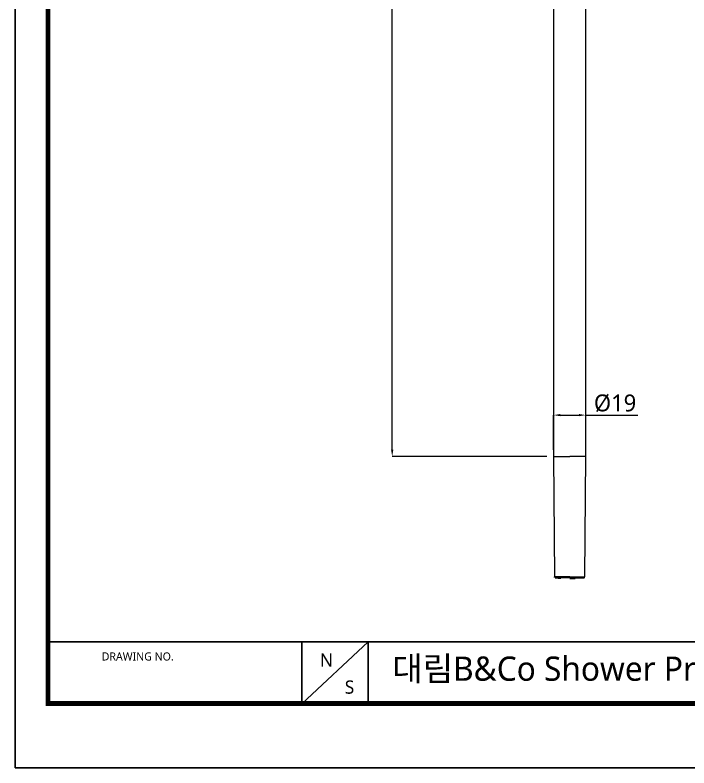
# Model space of a CAD drawing. Extents: x 16296660632 to 16296675328, y -37409619871 to -37409617329.
# Drawn here: x 16296674108.9 to 16296674508.4, y -37409618222.4 to -37409617775.9 of the extents above; entities that cross this region are included whole.
import ezdxf

# ---------------------------------------------------------------- set-up
doc = ezdxf.new("R2010")
doc.units = 0
doc.header["$LTSCALE"] = 10
doc.header["$MEASUREMENT"] = 0
doc.header["$PDMODE"] = 3
doc.header["$PDSIZE"] = -10
doc.layers.get('0').update_dxf_attribs({"linetype": 'CONTINUOUS'})
doc.layers.get('DEFPOINTS').update_dxf_attribs({"linetype": 'CONTINUOUS'})
doc.layers.add('1', color=7, linetype='CONTINUOUS', true_color=0xffffff)
doc.layers.add('尺寸线层', color=3, linetype='CONTINUOUS', lineweight=18, true_color=0x00ff00)
doc.styles.add('Daelim Dimension', font='')
doc.styles.get('Daelim Dimension').set_extended_font_data('NanumGothic')
doc.dimstyles.new('DEFAULT', dxfattribs={"dimscale": 2, "dimtxt": 2, "dimasz": 2, "dimexe": 0, "dimexo": 2, "dimgap": 1, "dimtad": 1, "dimdec": 1, "dimzin": 9, "dimdsep": 46, "dimtxsty": 'Daelim Dimension', "dimcen": 0.5, "dimclrd": 252, "dimclre": 252, "dimclrt": 3, "dimadec": 1, "dimazin": 0, "dimtfac": 1, "dimtdec": 1, "dimtix": 1, "dimtmove": 0, "dimatfit": 3, "dimfxl": 1, "dimtolj": 1, "dimtzin": 1, "dimlwd": 9, "dimlwe": 9, "dimarcsym": 0})

# ---------------------------------------------------------------- blocks, each defined once
blk = doc.blocks.new('*D60')
at = {"layer": 'DEFPOINTS', "color": 0, "transparency": 16777216}
for p in [(16296674332.46253, -37409617437.735573), (16296674428.18009, -37409617437.735573), (16296674428.08009, -37409618037.735573)]:
    blk.add_point(p, dxfattribs=at)
at = {"layer": '尺寸线层', "color": 5, "lineweight": 9, "transparency": 16777216}
for p, q in [((16296674424.18009, -37409617437.735573), (16296674332.46253, -37409617437.735573)), ((16296674332.46253, -37409618033.735573), (16296674332.46253, -37409617441.735573)), ((16296674424.08009, -37409618037.735573), (16296674332.46253, -37409618037.735573))]:
    blk.add_line(p, q, dxfattribs=at)
at = {"layer": '尺寸线层', "color": 5, "transparency": 16777216}
for points in [[(16296674331.79586, -37409617441.735573), (16296674333.12919, -37409617441.735573), (16296674332.46253, -37409617437.735573)], [(16296674331.79586, -37409618033.735573), (16296674333.12919, -37409618033.735573), (16296674332.46253, -37409618037.735573)]]:
    blk.add_solid(points, dxfattribs=at)
at = {"layer": '尺寸线层', "color": 7, "transparency": 16777216, "insert": (16296674325.46253, -37409617737.735573), "char_height": 10, "attachment_point": 5, "rotation": 90, "style": 'Daelim Dimension'}
blk.add_mtext('\\A1;600', dxfattribs=at)
blk = doc.blocks.new('*D61')
at = {"layer": 'DEFPOINTS', "color": 0, "transparency": 16777216}
for p in [(16296674447.18009, -37409618013.144417), (16296674428.18009, -37409618037.735573), (16296674447.18009, -37409618037.735573)]:
    blk.add_point(p, dxfattribs=at)
at = {"layer": '尺寸线层', "color": 5, "lineweight": 9, "transparency": 16777216}
for p, q in [((16296674428.18009, -37409618033.735573), (16296674428.18009, -37409618013.144417)), ((16296674432.18009, -37409618013.144417), (16296674443.18009, -37409618013.144417)), ((16296674447.18009, -37409618033.735573), (16296674447.18009, -37409618013.144417)), ((16296674447.18009, -37409618013.144417), (16296674478.037239, -37409618013.144417))]:
    blk.add_line(p, q, dxfattribs=at)
at = {"layer": '尺寸线层', "color": 5, "transparency": 16777216}
for points in [[(16296674432.18009, -37409618012.477753), (16296674432.18009, -37409618013.811081), (16296674428.18009, -37409618013.144417)], [(16296674443.18009, -37409618012.477753), (16296674443.18009, -37409618013.811081), (16296674447.18009, -37409618013.144417)]]:
    blk.add_solid(points, dxfattribs=at)
at = {"layer": '尺寸线层', "color": 7, "transparency": 16777216, "insert": (16296674464.608669, -37409618006.144417), "char_height": 10, "attachment_point": 5, "style": 'Daelim Dimension'}
blk.add_mtext('\\A1;%%C19', dxfattribs=at)

msp = doc.modelspace()

# ---------------------------------------------------------------- linework, layer by layer
at = {"color": 5}
msp.add_line((16296674128.47827, -37409618147.570061), (16296675109.75687, -37409618147.570061), dxfattribs=at)
at = {"color": 5, "ltscale": 40}
for p, q in [((16296674278.89477, -37409618147.570061), (16296674278.89477, -37409618184.291862)), ((16296674278.89477, -37409618147.570061), (16296674278.89477, -37409618184.291862)), ((16296674318.196199, -37409618147.570061), (16296674278.89477, -37409618184.291862)), ((16296674318.196199, -37409618147.570061), (16296674278.89477, -37409618184.291862)), ((16296674318.196199, -37409618147.570061), (16296674318.196199, -37409618184.291862)), ((16296674318.196199, -37409618147.570061), (16296674318.196199, -37409618184.291862))]:
    msp.add_line(p, q, dxfattribs=at)
at = {"ltscale": 0.5}
msp.add_lwpolyline([(16296674108.881821, -37409618222.388077), (16296675327.55382, -37409618222.388077), (16296675327.55382, -37409617329.444069), (16296674108.881821, -37409617329.444069)], close=True, dxfattribs=at)
at = {"color": 5, "linetype": 'ByBlock', "lineweight": 200, "const_width": 2.808}
msp.add_lwpolyline([(16296674128.47827, -37409618184.153008), (16296675307.83827, -37409618184.153008), (16296675307.83827, -37409617350.17701), (16296674128.47827, -37409617350.17701)], close=True, dxfattribs=at)
at = {"layer": '1', "color": 7, "linetype": 'Continuous', "lineweight": 18}
for p, q in [((16296674428.18009, -37409617656.015846), (16296674428.18009, -37409618037.735573)), ((16296674447.18009, -37409618037.735573), (16296674447.18009, -37409617655.819031)), ((16296674428.08009, -37409618037.735573), (16296674437.68009, -37409618037.735573)), ((16296674428.08009, -37409618037.735573), (16296674428.7033, -37409618109.148193)), ((16296674447.28009, -37409618037.735573), (16296674437.68009, -37409618037.735573)), ((16296674446.656891, -37409618109.148193), (16296674447.28009, -37409618037.735573))]:
    msp.add_line(p, q, dxfattribs=at)
at = {"layer": '1', "color": 7, "linetype": 'Continuous', "lineweight": 13}
for p, q in [((16296674437.68009, -37409618109.148193), (16296674428.7033, -37409618109.148193)), ((16296674437.68009, -37409618109.148193), (16296674446.656891, -37409618109.148193)), ((16296674437.68009, -37409618109.641701), (16296674429.157169, -37409618109.641701)), ((16296674437.68009, -37409618109.641701), (16296674446.20302, -37409618109.641701))]:
    msp.add_line(p, q, dxfattribs=at)
at = {"layer": '1', "color": 7, "linetype": 'Continuous', "lineweight": 18}
for centre, radius, start, end in [((16296674429.203279, -37409618109.143837), 0.5, 180.50008551, 264.70808501), ((16296674446.1569, -37409618109.143837), 0.5, 275.29191499, 359.49991449), ((16296674437.68009, -37409618017.625572), 92.41, 264.70808501, 270), ((16296674437.68009, -37409618017.625572), 92.41, 270, 275.29191499)]:
    msp.add_arc(centre, radius, start, end, dxfattribs=at)

# ---------------------------------------------------------------- texts
at = {"color": 5, "ltscale": 40, "style": 'Daelim Dimension'}
msp.add_text('DRAWING NO.', height=4.80918909, dxfattribs=at).set_placement((16296674160.25156, -37409618158.679787))
at = {"char_height": 7.870119, "width": 10.98360537, "attachment_point": 1, "style": 'Daelim Dimension'}
for s, insert in [('N', (16296674289.58424, -37409618154.454727)), ('S', (16296674304.352039, -37409618170.496033))]:
    msp.add_mtext(s, dxfattribs=dict(at, insert=insert))
at = {"color": 2, "insert": (16296674332.497589, -37409618156.317253), "char_height": 14.37345, "width": 686.06341894, "attachment_point": 1, "style": 'Daelim Dimension'}
msp.add_mtext('{\\fGulim|b0|i0|c129|p50;대림}B&Co Shower Program_Slide Bar_{\\fGulim|b0|i0|c129|p50;슬라이드바}_HFS HS2', dxfattribs=at)

# ---------------------------------------------------------------- dimensions: what is measured, and where the dimension line sits
at = {"layer": '尺寸线层', "color": 5}
dim = msp.add_linear_dim(base=(16296674332.46253, -37409617437.735573), p1=(16296674428.08009, -37409618037.735573), p2=(16296674428.18009, -37409617437.735573), angle=90, dimstyle='DEFAULT', override={"dimtxt": 5, "dimclrd": 5, "dimclre": 5, "dimclrt": 7}, dxfattribs=at)
dim.commit()
dim.dimension.update_dxf_attribs({"geometry": '*D60', "text_midpoint": (16296674325.46253, -37409617737.735573)})
dim = msp.add_linear_dim(base=(16296674447.18009, -37409618013.144417), p1=(16296674428.18009, -37409618037.735573), p2=(16296674447.18009, -37409618037.735573), text='%%C<>', dimstyle='DEFAULT', override={"dimtxt": 5, "dimclrd": 5, "dimclre": 5, "dimclrt": 7}, dxfattribs=at)
dim.commit()
dim.dimension.update_dxf_attribs({"geometry": '*D61', "text_midpoint": (16296674464.608669, -37409618013.144417), "dimtype": 160})

doc.saveas('drawing.dxf')
